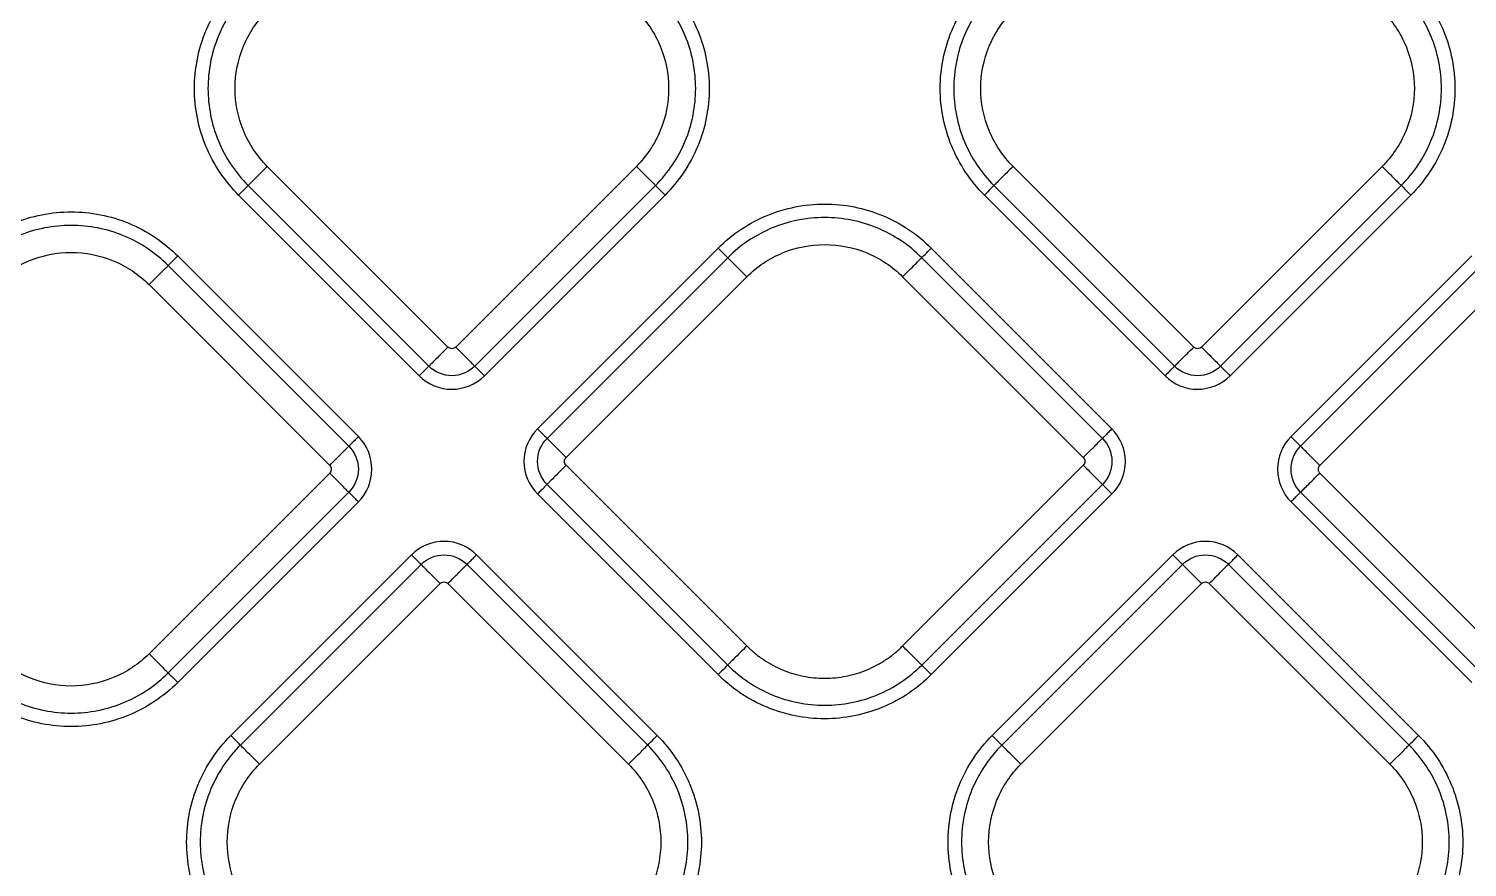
# Model space of a CAD drawing. Extents: x 525 to 613, y 487 to 635.
# Drawn here: x 568.83 to 574.08, y 554.74 to 557.8 of the extents above; entities that cross this region are included whole.
import ezdxf

# ---------------------------------------------------------------- set-up
doc = ezdxf.new("R2010")
doc.units = 0
doc.header["$MEASUREMENT"] = 0
doc.layers.add('1', color=4, linetype='Continuous')
doc.layers.add('STD TEST', color=3, linetype='Continuous')

# ---------------------------------------------------------------- blocks, each defined once
blk = doc.blocks.new('2023 VANGUARD')
at = {"layer": '1', "color": 3, "linetype": 'Continuous', "lineweight": 25}
for p, q in [((1.3992, -36.0521), (0.7404, -35.3933)), ((2.0863, -35.3933), (1.4275, -36.0521)), ((4.1187, -36.0522), (3.4599, -35.3933)), ((4.8058, -35.3933), (4.147, -36.0522)), ((0.6358, -35.4979), (1.2946, -36.1567)), ((0.6707, -35.463), (1.3295, -36.1219)), ((1.4972, -36.1219), (2.156, -35.463)), ((1.5321, -36.1567), (2.1909, -35.4979)), ((3.3553, -35.4979), (4.0141, -36.1568)), ((3.3901, -35.4631), (4.049, -36.1219)), ((4.2167, -36.1219), (4.8755, -35.4631)), ((4.2516, -36.1568), (4.9104, -35.4979)), ((1.0726, -36.3788), (0.4137, -35.7199)), ((2.3845, -35.6914), (1.7256, -36.3503)), ((3.8206, -36.3503), (3.1618, -35.6914)), ((5.1324, -35.7199), (4.4736, -36.3788)), ((1.0377, -36.4136), (0.3789, -35.7548)), ((2.4193, -35.7263), (1.7605, -36.3851)), ((3.7857, -36.3851), (3.1269, -35.7263)), ((5.1673, -35.7548), (4.5085, -36.4136)), ((0.3091, -35.8245), (0.968, -36.4834)), ((1.8302, -36.4549), (2.489, -35.796)), ((3.0572, -35.796), (3.716, -36.4549)), ((4.5782, -36.4834), (5.237, -35.8245)), ((2.489, -37.142), (1.8302, -36.4831)), ((3.716, -36.4831), (3.0572, -37.142)), ((0.968, -36.5116), (0.3091, -37.1705)), ((1.7605, -36.5529), (2.4193, -37.2117)), ((3.1269, -37.2117), (3.7857, -36.5529)), ((5.237, -37.1705), (4.5782, -36.5116)), ((0.3789, -37.2402), (1.0377, -36.5814)), ((1.7256, -36.5877), (2.3845, -37.2466)), ((3.1618, -37.2466), (3.8206, -36.5877)), ((4.5085, -36.5814), (5.1673, -37.2402)), ((0.4137, -37.2751), (1.0726, -36.6162)), ((4.4736, -36.6162), (5.1324, -37.2751)), ((1.2661, -36.8098), (0.6073, -37.4686)), ((2.1624, -37.4686), (1.5036, -36.8098)), ((4.0426, -36.8098), (3.3838, -37.4686)), ((4.9389, -37.4686), (4.2801, -36.8098)), ((1.301, -36.8446), (0.6421, -37.5035)), ((2.1275, -37.5035), (1.4687, -36.8446)), ((4.0775, -36.8446), (3.4187, -37.5034)), ((4.904, -37.5034), (4.2452, -36.8446)), ((0.7119, -37.5732), (1.3707, -36.9144)), ((1.399, -36.9144), (2.0578, -37.5732)), ((3.4884, -37.5732), (4.1472, -36.9143)), ((4.1755, -36.9143), (4.8343, -37.5732))]:
    blk.add_line(p, q, dxfattribs=at)
for points, knots in [([(0.6358, -35.4979), (0.5849, -35.447), (0.5442, -35.386), (0.4891, -35.2531), (0.4748, -35.1812), (0.4748, -35.0373), (0.4891, -34.9654), (0.5442, -34.8324), (0.5849, -34.7715), (0.6358, -34.7206)], [0, 0, 0, 0, 0.25, 0.25, 0.5, 0.5, 0.75, 0.75, 1, 1, 1, 1]), ([(2.1909, -34.7206), (2.2418, -34.7715), (2.2825, -34.8324), (2.3376, -34.9654), (2.3519, -35.0373), (2.3519, -35.1812), (2.3376, -35.2531), (2.2825, -35.386), (2.2418, -35.447), (2.1909, -35.4979)], [0, 0, 0, 0, 0.25, 0.25, 0.5, 0.5, 0.75, 0.75, 1, 1, 1, 1]), ([(3.3553, -35.4979), (3.3044, -35.447), (3.2637, -35.3861), (3.2086, -35.2531), (3.1943, -35.1812), (3.1943, -35.0373), (3.2086, -34.9654), (3.2637, -34.8325), (3.3044, -34.7715), (3.3553, -34.7206)], [0, 0, 0, 0, 0.25, 0.25, 0.5, 0.5, 0.75, 0.75, 1, 1, 1, 1]), ([(4.9104, -34.7206), (4.9613, -34.7715), (5.002, -34.8325), (5.0571, -34.9654), (5.0714, -35.0373), (5.0714, -35.1812), (5.0571, -35.2531), (5.002, -35.3861), (4.9613, -35.447), (4.9104, -35.4979)], [0, 0, 0, 0, 0.25, 0.25, 0.5, 0.5, 0.75, 0.75, 1, 1, 1, 1]), ([(0.6707, -34.7554), (0.6243, -34.8018), (0.5873, -34.8573), (0.5371, -34.9783), (0.5241, -35.0437), (0.5241, -35.1747), (0.5371, -35.2402), (0.5873, -35.3612), (0.6243, -35.4167), (0.6707, -35.463)], [0, 0, 0, 0, 0.25, 0.25, 0.5, 0.5, 0.75, 0.75, 1, 1, 1, 1]), ([(2.156, -35.463), (2.2024, -35.4167), (2.2394, -35.3612), (2.2896, -35.2402), (2.3026, -35.1747), (2.3026, -35.0437), (2.2896, -34.9783), (2.2394, -34.8573), (2.2024, -34.8018), (2.156, -34.7554)], [0, 0, 0, 0, 0.25, 0.25, 0.5, 0.5, 0.75, 0.75, 1, 1, 1, 1]), ([(3.3901, -34.7555), (3.3438, -34.8018), (3.3067, -34.8573), (3.2566, -34.9783), (3.2436, -35.0438), (3.2436, -35.1748), (3.2566, -35.2402), (3.3067, -35.3612), (3.3438, -35.4167), (3.3901, -35.4631)], [0, 0, 0, 0, 0.25, 0.25, 0.5, 0.5, 0.75, 0.75, 1, 1, 1, 1]), ([(4.8755, -35.4631), (4.9218, -35.4167), (4.9589, -35.3612), (5.0091, -35.2402), (5.0221, -35.1748), (5.0221, -35.0438), (5.0091, -34.9783), (4.9589, -34.8573), (4.9218, -34.8018), (4.8755, -34.7555)], [0, 0, 0, 0, 0.25, 0.25, 0.5, 0.5, 0.75, 0.75, 1, 1, 1, 1]), ([(0.7404, -35.3933), (0.7032, -35.3561), (0.6734, -35.3116), (0.6332, -35.2144), (0.6227, -35.1618), (0.6227, -35.0566), (0.6332, -35.0041), (0.6734, -34.9069), (0.7032, -34.8624), (0.7404, -34.8252)], [0, 0, 0, 0, 0.25, 0.25, 0.5, 0.5, 0.75, 0.75, 1, 1, 1, 1]), ([(2.0863, -34.8252), (2.1235, -34.8624), (2.1533, -34.9069), (2.1935, -35.0041), (2.204, -35.0566), (2.204, -35.1618), (2.1935, -35.2144), (2.1533, -35.3116), (2.1235, -35.3561), (2.0863, -35.3933)], [0, 0, 0, 0, 0.25, 0.25, 0.5, 0.5, 0.75, 0.75, 1, 1, 1, 1]), ([(3.4599, -35.3933), (3.4227, -35.3561), (3.3929, -35.3116), (3.3527, -35.2144), (3.3422, -35.1619), (3.3422, -35.0567), (3.3527, -35.0041), (3.3929, -34.9069), (3.4227, -34.8624), (3.4599, -34.8252)], [0, 0, 0, 0, 0.25, 0.25, 0.5, 0.5, 0.75, 0.75, 1, 1, 1, 1]), ([(4.8058, -34.8252), (4.843, -34.8624), (4.8728, -34.9069), (4.913, -35.0041), (4.9235, -35.0567), (4.9235, -35.1619), (4.913, -35.2144), (4.8728, -35.3116), (4.843, -35.3561), (4.8058, -35.3933)], [0, 0, 0, 0, 0.25, 0.25, 0.5, 0.5, 0.75, 0.75, 1, 1, 1, 1]), ([(0.7404, -35.3933), (0.7321, -35.4016), (0.7238, -35.4098), (0.7083, -35.4254), (0.701, -35.4326), (0.6884, -35.4453), (0.683, -35.4506), (0.6749, -35.4588), (0.672, -35.4616), (0.6707, -35.463)], [0, 0, 0, 0, 0.25, 0.25, 0.5, 0.5, 0.75, 0.75, 1, 1, 1, 1]), ([(2.156, -35.463), (2.1547, -35.4616), (2.1518, -35.4588), (2.1437, -35.4506), (2.1383, -35.4453), (2.1257, -35.4326), (2.1184, -35.4254), (2.1029, -35.4098), (2.0946, -35.4016), (2.0863, -35.3933)], [0, 0, 0, 0, 0.25, 0.25, 0.5, 0.5, 0.75, 0.75, 1, 1, 1, 1]), ([(3.4599, -35.3933), (3.4516, -35.4016), (3.4433, -35.4099), (3.4278, -35.4254), (3.4205, -35.4327), (3.4079, -35.4453), (3.4025, -35.4507), (3.3943, -35.4589), (3.3915, -35.4617), (3.3901, -35.4631)], [0, 0, 0, 0, 0.25, 0.25, 0.5, 0.5, 0.75, 0.75, 1, 1, 1, 1]), ([(4.8058, -35.3933), (4.8141, -35.4016), (4.8223, -35.4099), (4.8379, -35.4254), (4.8451, -35.4327), (4.8578, -35.4453), (4.8631, -35.4507), (4.8713, -35.4589), (4.8742, -35.4617), (4.8755, -35.4631)], [0, 0, 0, 0, 0.25, 0.25, 0.5, 0.5, 0.75, 0.75, 1, 1, 1, 1]), ([(0.6707, -35.463), (0.6693, -35.4644), (0.6649, -35.4687), (0.6523, -35.4814), (0.6441, -35.4896), (0.6358, -35.4979)], [0, 0, 0, 0, 0.5, 0.5, 1, 1, 1, 1]), ([(2.1909, -35.4979), (2.1826, -35.4896), (2.1744, -35.4814), (2.1618, -35.4687), (2.1574, -35.4644), (2.156, -35.463)], [0, 0, 0, 0, 0.5, 0.5, 1, 1, 1, 1]), ([(3.3901, -35.4631), (3.3888, -35.4644), (3.3844, -35.4688), (3.3718, -35.4814), (3.3635, -35.4896), (3.3553, -35.4979)], [0, 0, 0, 0, 0.5, 0.5, 1, 1, 1, 1]), ([(4.8755, -35.4631), (4.8769, -35.4644), (4.8813, -35.4688), (4.8939, -35.4814), (4.9021, -35.4896), (4.9104, -35.4979)], [0, 0, 0, 0, 0.5, 0.5, 1, 1, 1, 1]), ([(-0.3636, -35.7199), (-0.3127, -35.6691), (-0.2517, -35.6283), (-0.1188, -35.5733), (-0.0469, -35.559), (0.097, -35.559), (0.1689, -35.5733), (0.3019, -35.6283), (0.3629, -35.6691), (0.4137, -35.7199)], [0, 0, 0, 0, 0.25, 0.25, 0.5, 0.5, 0.75, 0.75, 1, 1, 1, 1]), ([(2.3845, -35.6914), (2.4353, -35.6406), (2.4963, -35.5998), (2.6292, -35.5448), (2.7012, -35.5305), (2.8451, -35.5305), (2.917, -35.5448), (3.0499, -35.5998), (3.1109, -35.6406), (3.1618, -35.6914)], [0, 0, 0, 0, 0.25, 0.25, 0.5, 0.5, 0.75, 0.75, 1, 1, 1, 1]), ([(0.3789, -35.7548), (0.3326, -35.7085), (0.2771, -35.6714), (0.156, -35.6213), (0.0906, -35.6083), (-0.0404, -35.6083), (-0.1059, -35.6213), (-0.2269, -35.6714), (-0.2824, -35.7085), (-0.3287, -35.7548)], [0, 0, 0, 0, 0.25, 0.25, 0.5, 0.5, 0.75, 0.75, 1, 1, 1, 1]), ([(3.1269, -35.7263), (3.0806, -35.68), (3.0251, -35.6429), (2.9041, -35.5928), (2.8386, -35.5798), (2.7076, -35.5798), (2.6421, -35.5928), (2.5211, -35.6429), (2.4656, -35.68), (2.4193, -35.7263)], [0, 0, 0, 0, 0.25, 0.25, 0.5, 0.5, 0.75, 0.75, 1, 1, 1, 1]), ([(-0.259, -35.8245), (-0.2218, -35.7873), (-0.1772, -35.7576), (-0.0801, -35.7173), (-0.0275, -35.7069), (0.0777, -35.7069), (0.1302, -35.7173), (0.2274, -35.7576), (0.272, -35.7873), (0.3091, -35.8245)], [0, 0, 0, 0, 0.25, 0.25, 0.5, 0.5, 0.75, 0.75, 1, 1, 1, 1]), ([(0.3789, -35.7548), (0.3802, -35.7534), (0.3846, -35.7491), (0.3972, -35.7365), (0.4055, -35.7282), (0.4137, -35.7199)], [0, 0, 0, 0, 0.5, 0.5, 1, 1, 1, 1]), ([(2.4193, -35.7263), (2.4179, -35.7249), (2.4136, -35.7206), (2.401, -35.7079), (2.3927, -35.6997), (2.3845, -35.6914)], [0, 0, 0, 0, 0.5, 0.5, 1, 1, 1, 1]), ([(2.489, -35.796), (2.5262, -35.7588), (2.5708, -35.7291), (2.668, -35.6888), (2.7205, -35.6784), (2.8257, -35.6784), (2.8783, -35.6888), (2.9754, -35.7291), (3.02, -35.7588), (3.0572, -35.796)], [0, 0, 0, 0, 0.25, 0.25, 0.5, 0.5, 0.75, 0.75, 1, 1, 1, 1]), ([(3.1269, -35.7263), (3.1283, -35.7249), (3.1326, -35.7206), (3.1453, -35.7079), (3.1535, -35.6997), (3.1618, -35.6914)], [0, 0, 0, 0, 0.5, 0.5, 1, 1, 1, 1]), ([(0.3091, -35.8245), (0.3174, -35.8163), (0.3257, -35.808), (0.3412, -35.7925), (0.3485, -35.7852), (0.3611, -35.7726), (0.3665, -35.7672), (0.3747, -35.759), (0.3775, -35.7562), (0.3789, -35.7548)], [0, 0, 0, 0, 0.25, 0.25, 0.5, 0.5, 0.75, 0.75, 1, 1, 1, 1]), ([(2.489, -35.796), (2.4808, -35.7878), (2.4725, -35.7795), (2.457, -35.764), (2.4497, -35.7567), (2.4371, -35.7441), (2.4317, -35.7387), (2.4235, -35.7305), (2.4207, -35.7277), (2.4193, -35.7263)], [0, 0, 0, 0, 0.25, 0.25, 0.5, 0.5, 0.75, 0.75, 1, 1, 1, 1]), ([(3.0572, -35.796), (3.0654, -35.7878), (3.0737, -35.7795), (3.0892, -35.764), (3.0965, -35.7567), (3.1091, -35.7441), (3.1145, -35.7387), (3.1227, -35.7305), (3.1255, -35.7277), (3.1269, -35.7263)], [0, 0, 0, 0, 0.25, 0.25, 0.5, 0.5, 0.75, 0.75, 1, 1, 1, 1]), ([(1.3992, -36.0521), (1.3918, -36.0595), (1.3839, -36.0674), (1.3684, -36.083), (1.3608, -36.0906), (1.3475, -36.1039), (1.3418, -36.1095), (1.3335, -36.1179), (1.3308, -36.1206), (1.3295, -36.1219)], [0, 0, 0, 0, 0.25, 0.25, 0.5, 0.5, 0.75, 0.75, 1, 1, 1, 1]), ([(1.4275, -36.0521), (1.4238, -36.0559), (1.4186, -36.058), (1.4081, -36.058), (1.4029, -36.0559), (1.3992, -36.0521)], [0, 0, 0, 0, 0.5, 0.5, 1, 1, 1, 1]), ([(1.4275, -36.0521), (1.4358, -36.0604), (1.444, -36.0687), (1.4596, -36.0842), (1.4668, -36.0915), (1.4794, -36.1041), (1.4848, -36.1095), (1.493, -36.1177), (1.4958, -36.1205), (1.4972, -36.1219)], [0, 0, 0, 0, 0.25, 0.25, 0.5, 0.5, 0.75, 0.75, 1, 1, 1, 1]), ([(4.049, -36.1219), (4.0504, -36.1205), (4.0532, -36.1177), (4.0614, -36.1095), (4.0667, -36.1041), (4.0794, -36.0915), (4.0866, -36.0842), (4.1022, -36.0687), (4.1104, -36.0604), (4.1187, -36.0522)], [0, 0, 0, 0, 0.25, 0.25, 0.5, 0.5, 0.75, 0.75, 1, 1, 1, 1]), ([(4.147, -36.0522), (4.1433, -36.0559), (4.1381, -36.058), (4.1276, -36.058), (4.1224, -36.0559), (4.1187, -36.0522)], [0, 0, 0, 0, 0.5, 0.5, 1, 1, 1, 1]), ([(4.147, -36.0522), (4.1552, -36.0604), (4.1635, -36.0687), (4.179, -36.0842), (4.1863, -36.0915), (4.1989, -36.1041), (4.2043, -36.1095), (4.2125, -36.1177), (4.2153, -36.1205), (4.2167, -36.1219)], [0, 0, 0, 0, 0.25, 0.25, 0.5, 0.5, 0.75, 0.75, 1, 1, 1, 1]), ([(1.3295, -36.1219), (1.3289, -36.1225), (1.3276, -36.1238), (1.3235, -36.1278), (1.3207, -36.1306), (1.3142, -36.1372), (1.3103, -36.141), (1.3025, -36.1489), (1.2984, -36.1529), (1.2946, -36.1567)], [0, 0, 0, 0, 0.25, 0.25, 0.5, 0.5, 0.75, 0.75, 1, 1, 1, 1]), ([(1.4972, -36.1219), (1.4752, -36.1438), (1.4446, -36.1566), (1.382, -36.1566), (1.3516, -36.144), (1.3295, -36.1219)], [0, 0, 0, 0, 0.5, 0.5, 1, 1, 1, 1]), ([(1.5321, -36.1567), (1.5283, -36.1529), (1.5242, -36.1489), (1.5164, -36.141), (1.5125, -36.1372), (1.506, -36.1306), (1.5032, -36.1278), (1.4991, -36.1238), (1.4978, -36.1225), (1.4972, -36.1219)], [0, 0, 0, 0, 0.25, 0.25, 0.5, 0.5, 0.75, 0.75, 1, 1, 1, 1]), ([(4.049, -36.1219), (4.0483, -36.1225), (4.047, -36.1238), (4.043, -36.1279), (4.0402, -36.1306), (4.0336, -36.1372), (4.0298, -36.141), (4.022, -36.1489), (4.0179, -36.1529), (4.0141, -36.1568)], [0, 0, 0, 0, 0.25, 0.25, 0.5, 0.5, 0.75, 0.75, 1, 1, 1, 1]), ([(4.2167, -36.1219), (4.1947, -36.1439), (4.1641, -36.1566), (4.1015, -36.1566), (4.0711, -36.144), (4.049, -36.1219)], [0, 0, 0, 0, 0.5, 0.5, 1, 1, 1, 1]), ([(4.2516, -36.1568), (4.2478, -36.1529), (4.2437, -36.1489), (4.2358, -36.141), (4.232, -36.1372), (4.2254, -36.1306), (4.2227, -36.1279), (4.2186, -36.1238), (4.2173, -36.1225), (4.2167, -36.1219)], [0, 0, 0, 0, 0.25, 0.25, 0.5, 0.5, 0.75, 0.75, 1, 1, 1, 1]), ([(1.2946, -36.1567), (1.326, -36.1881), (1.3689, -36.2059), (1.4576, -36.2059), (1.501, -36.1878), (1.5321, -36.1567)], [0, 0, 0, 0, 0.5, 0.5, 1, 1, 1, 1]), ([(4.0141, -36.1568), (4.0455, -36.1881), (4.0884, -36.2059), (4.1771, -36.2059), (4.2205, -36.1879), (4.2516, -36.1568)], [0, 0, 0, 0, 0.5, 0.5, 1, 1, 1, 1]), ([(1.7256, -36.3503), (1.6943, -36.3816), (1.6765, -36.4246), (1.6764, -36.5133), (1.6945, -36.5566), (1.7256, -36.5877)], [0, 0, 0, 0, 0.5, 0.5, 1, 1, 1, 1]), ([(1.7605, -36.3851), (1.7599, -36.3845), (1.7586, -36.3832), (1.7545, -36.3792), (1.7517, -36.3764), (1.7452, -36.3698), (1.7413, -36.366), (1.7335, -36.3581), (1.7294, -36.3541), (1.7256, -36.3503)], [0, 0, 0, 0, 0.25, 0.25, 0.5, 0.5, 0.75, 0.75, 1, 1, 1, 1]), ([(3.8206, -36.3503), (3.8168, -36.3541), (3.8127, -36.3581), (3.8049, -36.366), (3.8011, -36.3698), (3.7945, -36.3764), (3.7917, -36.3792), (3.7877, -36.3832), (3.7864, -36.3845), (3.7857, -36.3851)], [0, 0, 0, 0, 0.25, 0.25, 0.5, 0.5, 0.75, 0.75, 1, 1, 1, 1]), ([(3.8206, -36.5877), (3.852, -36.5564), (3.8698, -36.5134), (3.8698, -36.4247), (3.8517, -36.3814), (3.8206, -36.3503)], [0, 0, 0, 0, 0.5, 0.5, 1, 1, 1, 1]), ([(1.0726, -36.3788), (1.0688, -36.3826), (1.0647, -36.3866), (1.0568, -36.3945), (1.053, -36.3983), (1.0464, -36.4049), (1.0437, -36.4077), (1.0396, -36.4117), (1.0383, -36.413), (1.0377, -36.4136)], [0, 0, 0, 0, 0.25, 0.25, 0.5, 0.5, 0.75, 0.75, 1, 1, 1, 1]), ([(1.0726, -36.6162), (1.1039, -36.5849), (1.1217, -36.5419), (1.1218, -36.4532), (1.1037, -36.4099), (1.0726, -36.3788)], [0, 0, 0, 0, 0.5, 0.5, 1, 1, 1, 1]), ([(1.7605, -36.5529), (1.7385, -36.5309), (1.7257, -36.5003), (1.7258, -36.4376), (1.7383, -36.4073), (1.7605, -36.3851)], [0, 0, 0, 0, 0.5, 0.5, 1, 1, 1, 1]), ([(1.8302, -36.4549), (1.8228, -36.4475), (1.8149, -36.4395), (1.7994, -36.424), (1.7918, -36.4164), (1.7785, -36.4031), (1.7728, -36.3975), (1.7645, -36.3891), (1.7618, -36.3864), (1.7605, -36.3851)], [0, 0, 0, 0, 0.25, 0.25, 0.5, 0.5, 0.75, 0.75, 1, 1, 1, 1]), ([(3.716, -36.4549), (3.7243, -36.4466), (3.7325, -36.4383), (3.7481, -36.4228), (3.7553, -36.4155), (3.768, -36.4029), (3.7733, -36.3975), (3.7815, -36.3893), (3.7844, -36.3865), (3.7857, -36.3851)], [0, 0, 0, 0, 0.25, 0.25, 0.5, 0.5, 0.75, 0.75, 1, 1, 1, 1]), ([(3.7857, -36.3851), (3.8077, -36.4071), (3.8205, -36.4377), (3.8205, -36.5004), (3.8079, -36.5307), (3.7857, -36.5529)], [0, 0, 0, 0, 0.5, 0.5, 1, 1, 1, 1]), ([(4.4736, -36.3788), (4.4422, -36.4101), (4.4244, -36.4531), (4.4244, -36.5418), (4.4425, -36.5851), (4.4736, -36.6162)], [0, 0, 0, 0, 0.5, 0.5, 1, 1, 1, 1]), ([(4.5085, -36.4136), (4.5078, -36.413), (4.5065, -36.4117), (4.5025, -36.4077), (4.4997, -36.4049), (4.4931, -36.3983), (4.4893, -36.3945), (4.4814, -36.3866), (4.4774, -36.3826), (4.4736, -36.3788)], [0, 0, 0, 0, 0.25, 0.25, 0.5, 0.5, 0.75, 0.75, 1, 1, 1, 1]), ([(0.968, -36.4834), (0.9762, -36.4751), (0.9845, -36.4668), (1, -36.4513), (1.0073, -36.444), (1.0199, -36.4314), (1.0253, -36.426), (1.0335, -36.4178), (1.0363, -36.415), (1.0377, -36.4136)], [0, 0, 0, 0, 0.25, 0.25, 0.5, 0.5, 0.75, 0.75, 1, 1, 1, 1]), ([(1.0377, -36.4136), (1.0597, -36.4356), (1.0724, -36.4662), (1.0724, -36.5289), (1.0599, -36.5592), (1.0377, -36.5814)], [0, 0, 0, 0, 0.5, 0.5, 1, 1, 1, 1]), ([(1.8302, -36.4831), (1.8265, -36.4794), (1.8243, -36.4742), (1.8243, -36.4638), (1.8265, -36.4586), (1.8302, -36.4549)], [0, 0, 0, 0, 0.5, 0.5, 1, 1, 1, 1]), ([(3.716, -36.4549), (3.7197, -36.4586), (3.7219, -36.4638), (3.7219, -36.4742), (3.7197, -36.4794), (3.716, -36.4831)], [0, 0, 0, 0, 0.5, 0.5, 1, 1, 1, 1]), ([(4.5085, -36.5814), (4.4865, -36.5594), (4.4737, -36.5288), (4.4737, -36.4661), (4.4863, -36.4358), (4.5085, -36.4136)], [0, 0, 0, 0, 0.5, 0.5, 1, 1, 1, 1]), ([(4.5782, -36.4834), (4.5708, -36.476), (4.5629, -36.4681), (4.5473, -36.4525), (4.5397, -36.4449), (4.5264, -36.4316), (4.5208, -36.426), (4.5125, -36.4176), (4.5098, -36.4149), (4.5085, -36.4136)], [0, 0, 0, 0, 0.25, 0.25, 0.5, 0.5, 0.75, 0.75, 1, 1, 1, 1]), ([(0.968, -36.4834), (0.9717, -36.4871), (0.9738, -36.4923), (0.9738, -36.5027), (0.9717, -36.5079), (0.968, -36.5116)], [0, 0, 0, 0, 0.5, 0.5, 1, 1, 1, 1]), ([(1.8302, -36.4831), (1.8219, -36.4914), (1.8137, -36.4997), (1.7981, -36.5152), (1.7909, -36.5225), (1.7782, -36.5351), (1.7729, -36.5405), (1.7647, -36.5487), (1.7619, -36.5515), (1.7605, -36.5529)], [0, 0, 0, 0, 0.25, 0.25, 0.5, 0.5, 0.75, 0.75, 1, 1, 1, 1]), ([(3.716, -36.4831), (3.7234, -36.4905), (3.7313, -36.4984), (3.7469, -36.514), (3.7545, -36.5216), (3.7678, -36.5349), (3.7734, -36.5405), (3.7817, -36.5489), (3.7844, -36.5516), (3.7857, -36.5529)], [0, 0, 0, 0, 0.25, 0.25, 0.5, 0.5, 0.75, 0.75, 1, 1, 1, 1]), ([(4.5782, -36.4834), (4.5776, -36.484), (4.5764, -36.4853), (4.575, -36.4875), (4.5736, -36.4902), (4.5726, -36.4936), (4.5722, -36.4975), (4.5726, -36.5014), (4.5737, -36.5052), (4.5755, -36.5087), (4.5773, -36.5107), (4.5782, -36.5116)], [0, 0, 0, 0, 0.083478, 0.166388, 0.250171, 0.374789, 0.500105, 0.62472, 0.750039, 0.874841, 1, 1, 1, 1]), ([(1.0377, -36.5814), (1.0363, -36.58), (1.0335, -36.5772), (1.0253, -36.569), (1.0199, -36.5636), (1.0073, -36.551), (1, -36.5437), (0.9845, -36.5282), (0.9762, -36.5199), (0.968, -36.5116)], [0, 0, 0, 0, 0.25, 0.25, 0.5, 0.5, 0.75, 0.75, 1, 1, 1, 1]), ([(1.7256, -36.5877), (1.7294, -36.5839), (1.7335, -36.5799), (1.7413, -36.572), (1.7452, -36.5682), (1.7517, -36.5616), (1.7545, -36.5588), (1.7586, -36.5548), (1.7599, -36.5535), (1.7605, -36.5529)], [0, 0, 0, 0, 0.25, 0.25, 0.5, 0.5, 0.75, 0.75, 1, 1, 1, 1]), ([(3.7857, -36.5529), (3.7864, -36.5535), (3.7877, -36.5548), (3.7917, -36.5588), (3.7945, -36.5616), (3.8011, -36.5682), (3.8049, -36.572), (3.8127, -36.5799), (3.8168, -36.5839), (3.8206, -36.5877)], [0, 0, 0, 0, 0.25, 0.25, 0.5, 0.5, 0.75, 0.75, 1, 1, 1, 1]), ([(4.5085, -36.5814), (4.5098, -36.5801), (4.5125, -36.5774), (4.5208, -36.569), (4.5264, -36.5634), (4.5397, -36.5501), (4.5473, -36.5425), (4.5629, -36.527), (4.5708, -36.519), (4.5782, -36.5116)], [0, 0, 0, 0, 0.25, 0.25, 0.5, 0.5, 0.75, 0.75, 1, 1, 1, 1]), ([(1.0377, -36.5814), (1.0383, -36.582), (1.0396, -36.5833), (1.0437, -36.5874), (1.0464, -36.5901), (1.053, -36.5967), (1.0568, -36.6005), (1.0647, -36.6084), (1.0688, -36.6124), (1.0726, -36.6162)], [0, 0, 0, 0, 0.25, 0.25, 0.5, 0.5, 0.75, 0.75, 1, 1, 1, 1]), ([(4.4736, -36.6162), (4.4774, -36.6124), (4.4814, -36.6084), (4.4893, -36.6005), (4.4931, -36.5967), (4.4997, -36.5901), (4.5025, -36.5874), (4.5065, -36.5833), (4.5078, -36.582), (4.5085, -36.5814)], [0, 0, 0, 0, 0.25, 0.25, 0.5, 0.5, 0.75, 0.75, 1, 1, 1, 1]), ([(1.5036, -36.8098), (1.4722, -36.7784), (1.4292, -36.7606), (1.3406, -36.7606), (1.2972, -36.7787), (1.2661, -36.8098)], [0, 0, 0, 0, 0.5, 0.5, 1, 1, 1, 1]), ([(4.2801, -36.8098), (4.2487, -36.7784), (4.2057, -36.7606), (4.1171, -36.7606), (4.0737, -36.7786), (4.0426, -36.8098)], [0, 0, 0, 0, 0.5, 0.5, 1, 1, 1, 1]), ([(1.2661, -36.8098), (1.2699, -36.8136), (1.274, -36.8176), (1.2818, -36.8255), (1.2856, -36.8293), (1.2922, -36.8359), (1.295, -36.8387), (1.299, -36.8427), (1.3003, -36.844), (1.301, -36.8446)], [0, 0, 0, 0, 0.25, 0.25, 0.5, 0.5, 0.75, 0.75, 1, 1, 1, 1]), ([(1.301, -36.8446), (1.3229, -36.8227), (1.3536, -36.8099), (1.4162, -36.8099), (1.4465, -36.8225), (1.4687, -36.8446)], [0, 0, 0, 0, 0.5, 0.5, 1, 1, 1, 1]), ([(1.4687, -36.8446), (1.4693, -36.844), (1.4706, -36.8427), (1.4747, -36.8387), (1.4774, -36.8359), (1.484, -36.8293), (1.4878, -36.8255), (1.4957, -36.8176), (1.4998, -36.8136), (1.5036, -36.8098)], [0, 0, 0, 0, 0.25, 0.25, 0.5, 0.5, 0.75, 0.75, 1, 1, 1, 1]), ([(4.0426, -36.8098), (4.0464, -36.8136), (4.0505, -36.8176), (4.0583, -36.8255), (4.0622, -36.8293), (4.0687, -36.8359), (4.0715, -36.8386), (4.0756, -36.8427), (4.0769, -36.844), (4.0775, -36.8446)], [0, 0, 0, 0, 0.25, 0.25, 0.5, 0.5, 0.75, 0.75, 1, 1, 1, 1]), ([(4.0775, -36.8446), (4.0995, -36.8226), (4.1301, -36.8099), (4.1927, -36.8099), (4.2231, -36.8225), (4.2452, -36.8446)], [0, 0, 0, 0, 0.5, 0.5, 1, 1, 1, 1]), ([(4.2452, -36.8446), (4.2458, -36.844), (4.2471, -36.8427), (4.2512, -36.8386), (4.254, -36.8359), (4.2605, -36.8293), (4.2644, -36.8255), (4.2722, -36.8176), (4.2763, -36.8136), (4.2801, -36.8098)], [0, 0, 0, 0, 0.25, 0.25, 0.5, 0.5, 0.75, 0.75, 1, 1, 1, 1]), ([(1.3707, -36.9144), (1.3624, -36.9061), (1.3542, -36.8978), (1.3386, -36.8823), (1.3314, -36.875), (1.3187, -36.8624), (1.3134, -36.857), (1.3052, -36.8488), (1.3024, -36.846), (1.301, -36.8446)], [0, 0, 0, 0, 0.25, 0.25, 0.5, 0.5, 0.75, 0.75, 1, 1, 1, 1]), ([(1.399, -36.9144), (1.4064, -36.907), (1.4143, -36.8991), (1.4298, -36.8835), (1.4374, -36.8759), (1.4507, -36.8626), (1.4564, -36.857), (1.4647, -36.8486), (1.4674, -36.8459), (1.4687, -36.8446)], [0, 0, 0, 0, 0.25, 0.25, 0.5, 0.5, 0.75, 0.75, 1, 1, 1, 1]), ([(4.1472, -36.9143), (4.1389, -36.9061), (4.1307, -36.8978), (4.1151, -36.8823), (4.1079, -36.875), (4.0952, -36.8624), (4.0899, -36.857), (4.0817, -36.8488), (4.0789, -36.846), (4.0775, -36.8446)], [0, 0, 0, 0, 0.25, 0.25, 0.5, 0.5, 0.75, 0.75, 1, 1, 1, 1]), ([(4.1755, -36.9143), (4.1829, -36.9069), (4.1908, -36.899), (4.2063, -36.8835), (4.2139, -36.8759), (4.2272, -36.8626), (4.2329, -36.8569), (4.2412, -36.8486), (4.2439, -36.8459), (4.2452, -36.8446)], [0, 0, 0, 0, 0.25, 0.25, 0.5, 0.5, 0.75, 0.75, 1, 1, 1, 1]), ([(1.3707, -36.9144), (1.3744, -36.9107), (1.3796, -36.9085), (1.3901, -36.9085), (1.3953, -36.9107), (1.399, -36.9144)], [0, 0, 0, 0, 0.5, 0.5, 1, 1, 1, 1]), ([(4.1472, -36.9143), (4.1509, -36.9106), (4.1561, -36.9085), (4.1666, -36.9085), (4.1718, -36.9106), (4.1755, -36.9143)], [0, 0, 0, 0, 0.5, 0.5, 1, 1, 1, 1]), ([(0.3091, -37.1705), (0.272, -37.2077), (0.2274, -37.2374), (0.1302, -37.2777), (0.0777, -37.2881), (-0.0275, -37.2881), (-0.0801, -37.2777), (-0.1772, -37.2374), (-0.2218, -37.2077), (-0.259, -37.1705)], [0, 0, 0, 0, 0.25, 0.25, 0.5, 0.5, 0.75, 0.75, 1, 1, 1, 1]), ([(0.3091, -37.1705), (0.3174, -37.1788), (0.3257, -37.187), (0.3412, -37.2025), (0.3485, -37.2098), (0.3611, -37.2224), (0.3665, -37.2278), (0.3747, -37.236), (0.3775, -37.2388), (0.3789, -37.2402)], [0, 0, 0, 0, 0.25, 0.25, 0.5, 0.5, 0.75, 0.75, 1, 1, 1, 1]), ([(2.489, -37.142), (2.4808, -37.1502), (2.4725, -37.1585), (2.457, -37.174), (2.4497, -37.1813), (2.4371, -37.1939), (2.4317, -37.1993), (2.4235, -37.2075), (2.4207, -37.2103), (2.4193, -37.2117)], [0, 0, 0, 0, 0.25, 0.25, 0.5, 0.5, 0.75, 0.75, 1, 1, 1, 1]), ([(2.489, -37.142), (2.4922, -37.145), (2.4984, -37.1512), (2.5082, -37.16), (2.5182, -37.1685), (2.5285, -37.1767), (2.5391, -37.1845), (2.5571, -37.197), (2.5834, -37.2128), (2.6191, -37.2296), (2.6563, -37.243), (2.7073, -37.2557), (2.7731, -37.2622), (2.8389, -37.2557), (2.8899, -37.243), (2.9271, -37.2297), (2.9628, -37.2128), (2.991, -37.1958), (3.0125, -37.1807), (3.0281, -37.1686), (3.043, -37.1557), (3.0525, -37.1466), (3.0572, -37.142)], [0, 0, 0, 0, 0.0208779, 0.0417129, 0.0625274, 0.0833439, 0.1041847, 0.1250721, 0.1875687, 0.2500996, 0.3125962, 0.3751272, 0.5000034, 0.6248796, 0.6873761, 0.7499071, 0.8124037, 0.8749347, 0.9062324, 0.9374587, 0.9686894, 1, 1, 1, 1]), ([(3.1269, -37.2117), (3.1255, -37.2103), (3.1227, -37.2075), (3.1145, -37.1993), (3.1091, -37.1939), (3.0965, -37.1813), (3.0892, -37.174), (3.0737, -37.1585), (3.0654, -37.1502), (3.0572, -37.142)], [0, 0, 0, 0, 0.25, 0.25, 0.5, 0.5, 0.75, 0.75, 1, 1, 1, 1]), ([(-0.3287, -37.2402), (-0.2824, -37.2865), (-0.2269, -37.3236), (-0.1059, -37.3737), (-0.0404, -37.3867), (0.0906, -37.3867), (0.156, -37.3737), (0.2771, -37.3236), (0.3326, -37.2865), (0.3789, -37.2402)], [0, 0, 0, 0, 0.25, 0.25, 0.5, 0.5, 0.75, 0.75, 1, 1, 1, 1]), ([(0.3789, -37.2402), (0.3802, -37.2416), (0.3846, -37.2459), (0.3972, -37.2586), (0.4055, -37.2668), (0.4137, -37.2751)], [0, 0, 0, 0, 0.5, 0.5, 1, 1, 1, 1]), ([(2.4193, -37.2117), (2.4179, -37.2131), (2.4136, -37.2174), (2.401, -37.23), (2.3927, -37.2383), (2.3845, -37.2466)], [0, 0, 0, 0, 0.5, 0.5, 1, 1, 1, 1]), ([(2.4193, -37.2117), (2.4656, -37.258), (2.5211, -37.2951), (2.6421, -37.3452), (2.7076, -37.3582), (2.8386, -37.3582), (2.9041, -37.3452), (3.0251, -37.2951), (3.0806, -37.258), (3.1269, -37.2117)], [0, 0, 0, 0, 0.25, 0.25, 0.5, 0.5, 0.75, 0.75, 1, 1, 1, 1]), ([(3.1618, -37.2466), (3.1535, -37.2383), (3.1453, -37.23), (3.1326, -37.2174), (3.1283, -37.2131), (3.1269, -37.2117)], [0, 0, 0, 0, 0.5, 0.5, 1, 1, 1, 1]), ([(0.4137, -37.2751), (0.3629, -37.3259), (0.3019, -37.3667), (0.1689, -37.4217), (0.097, -37.436), (-0.0469, -37.436), (-0.1188, -37.4217), (-0.2517, -37.3667), (-0.3127, -37.3259), (-0.3636, -37.2751)], [0, 0, 0, 0, 0.25, 0.25, 0.5, 0.5, 0.75, 0.75, 1, 1, 1, 1]), ([(3.1618, -37.2466), (3.1109, -37.2974), (3.0499, -37.3382), (2.917, -37.3932), (2.8451, -37.4075), (2.7012, -37.4075), (2.6292, -37.3932), (2.4963, -37.3382), (2.4353, -37.2974), (2.3845, -37.2466)], [0, 0, 0, 0, 0.25, 0.25, 0.5, 0.5, 0.75, 0.75, 1, 1, 1, 1]), ([(0.6073, -38.2459), (0.5564, -38.195), (0.5157, -38.1341), (0.4606, -38.0011), (0.4463, -37.9292), (0.4463, -37.7853), (0.4606, -37.7134), (0.5157, -37.5805), (0.5564, -37.5195), (0.6073, -37.4686)], [0, 0, 0, 0, 0.25, 0.25, 0.5, 0.5, 0.75, 0.75, 1, 1, 1, 1]), ([(0.6421, -37.5035), (0.5958, -37.5498), (0.5587, -37.6053), (0.5086, -37.7263), (0.4956, -37.7918), (0.4956, -37.9228), (0.5086, -37.9882), (0.5587, -38.1092), (0.5958, -38.1647), (0.6421, -38.2111)], [0, 0, 0, 0, 0.25, 0.25, 0.5, 0.5, 0.75, 0.75, 1, 1, 1, 1]), ([(0.6421, -37.5035), (0.6408, -37.5021), (0.6364, -37.4978), (0.6238, -37.4851), (0.6155, -37.4769), (0.6073, -37.4686)], [0, 0, 0, 0, 0.5, 0.5, 1, 1, 1, 1]), ([(0.7119, -37.5732), (0.7036, -37.5649), (0.6953, -37.5567), (0.6798, -37.5411), (0.6725, -37.5339), (0.6599, -37.5212), (0.6545, -37.5159), (0.6463, -37.5077), (0.6435, -37.5049), (0.6421, -37.5035)], [0, 0, 0, 0, 0.25, 0.25, 0.5, 0.5, 0.75, 0.75, 1, 1, 1, 1]), ([(2.0578, -37.5732), (2.0661, -37.5649), (2.0743, -37.5567), (2.0899, -37.5411), (2.0971, -37.5339), (2.1098, -37.5212), (2.1151, -37.5159), (2.1233, -37.5077), (2.1262, -37.5049), (2.1275, -37.5035)], [0, 0, 0, 0, 0.25, 0.25, 0.5, 0.5, 0.75, 0.75, 1, 1, 1, 1]), ([(2.1275, -37.5035), (2.1289, -37.5021), (2.1333, -37.4978), (2.1459, -37.4851), (2.1541, -37.4769), (2.1624, -37.4686)], [0, 0, 0, 0, 0.5, 0.5, 1, 1, 1, 1]), ([(2.1275, -38.2111), (2.1738, -38.1647), (2.2109, -38.1092), (2.2611, -37.9882), (2.2741, -37.9228), (2.2741, -37.7918), (2.2611, -37.7263), (2.2109, -37.6053), (2.1738, -37.5498), (2.1275, -37.5035)], [0, 0, 0, 0, 0.25, 0.25, 0.5, 0.5, 0.75, 0.75, 1, 1, 1, 1]), ([(2.1624, -37.4686), (2.2133, -37.5195), (2.254, -37.5805), (2.3091, -37.7134), (2.3234, -37.7853), (2.3234, -37.9292), (2.3091, -38.0011), (2.254, -38.1341), (2.2133, -38.195), (2.1624, -38.2459)], [0, 0, 0, 0, 0.25, 0.25, 0.5, 0.5, 0.75, 0.75, 1, 1, 1, 1]), ([(3.3838, -38.2459), (3.3329, -38.195), (3.2922, -38.134), (3.2371, -38.0011), (3.2228, -37.9292), (3.2228, -37.7853), (3.2371, -37.7134), (3.2922, -37.5804), (3.3329, -37.5195), (3.3838, -37.4686)], [0, 0, 0, 0, 0.25, 0.25, 0.5, 0.5, 0.75, 0.75, 1, 1, 1, 1]), ([(3.4187, -37.5034), (3.3723, -37.5498), (3.3353, -37.6053), (3.2851, -37.7263), (3.2721, -37.7917), (3.2721, -37.9227), (3.2851, -37.9882), (3.3353, -38.1092), (3.3723, -38.1647), (3.4187, -38.211)], [0, 0, 0, 0, 0.25, 0.25, 0.5, 0.5, 0.75, 0.75, 1, 1, 1, 1]), ([(3.4187, -37.5034), (3.4173, -37.5021), (3.4129, -37.4977), (3.4003, -37.4851), (3.3921, -37.4769), (3.3838, -37.4686)], [0, 0, 0, 0, 0.5, 0.5, 1, 1, 1, 1]), ([(3.4884, -37.5732), (3.4801, -37.5649), (3.4718, -37.5566), (3.4563, -37.5411), (3.449, -37.5338), (3.4364, -37.5212), (3.431, -37.5158), (3.4229, -37.5076), (3.42, -37.5048), (3.4187, -37.5034)], [0, 0, 0, 0, 0.25, 0.25, 0.5, 0.5, 0.75, 0.75, 1, 1, 1, 1]), ([(4.8343, -37.5732), (4.8426, -37.5649), (4.8509, -37.5566), (4.8664, -37.5411), (4.8737, -37.5338), (4.8863, -37.5212), (4.8917, -37.5158), (4.8998, -37.5076), (4.9027, -37.5048), (4.904, -37.5034)], [0, 0, 0, 0, 0.25, 0.25, 0.5, 0.5, 0.75, 0.75, 1, 1, 1, 1]), ([(4.904, -37.5034), (4.9054, -37.5021), (4.9098, -37.4977), (4.9224, -37.4851), (4.9306, -37.4769), (4.9389, -37.4686)], [0, 0, 0, 0, 0.5, 0.5, 1, 1, 1, 1]), ([(4.904, -38.211), (4.9504, -38.1647), (4.9874, -38.1092), (5.0376, -37.9882), (5.0506, -37.9227), (5.0506, -37.7917), (5.0376, -37.7263), (4.9874, -37.6053), (4.9504, -37.5498), (4.904, -37.5034)], [0, 0, 0, 0, 0.25, 0.25, 0.5, 0.5, 0.75, 0.75, 1, 1, 1, 1]), ([(4.9389, -37.4686), (4.9898, -37.5195), (5.0305, -37.5804), (5.0856, -37.7134), (5.0999, -37.7853), (5.0999, -37.9292), (5.0856, -38.0011), (5.0305, -38.134), (4.9898, -38.195), (4.9389, -38.2459)], [0, 0, 0, 0, 0.25, 0.25, 0.5, 0.5, 0.75, 0.75, 1, 1, 1, 1]), ([(0.7119, -38.1413), (0.6747, -38.1041), (0.6449, -38.0596), (0.6047, -37.9624), (0.5942, -37.9099), (0.5942, -37.8047), (0.6047, -37.7521), (0.6449, -37.6549), (0.6747, -37.6104), (0.7119, -37.5732)], [0, 0, 0, 0, 0.25, 0.25, 0.5, 0.5, 0.75, 0.75, 1, 1, 1, 1]), ([(2.0578, -37.5732), (2.095, -37.6104), (2.1248, -37.6549), (2.165, -37.7521), (2.1755, -37.8047), (2.1755, -37.9099), (2.165, -37.9624), (2.1248, -38.0596), (2.095, -38.1041), (2.0578, -38.1413)], [0, 0, 0, 0, 0.25, 0.25, 0.5, 0.5, 0.75, 0.75, 1, 1, 1, 1]), ([(3.4884, -38.1413), (3.4512, -38.1041), (3.4214, -38.0596), (3.3812, -37.9624), (3.3707, -37.9098), (3.3707, -37.8046), (3.3812, -37.7521), (3.4214, -37.6549), (3.4512, -37.6104), (3.4884, -37.5732)], [0, 0, 0, 0, 0.25, 0.25, 0.5, 0.5, 0.75, 0.75, 1, 1, 1, 1]), ([(4.8343, -37.5732), (4.8715, -37.6104), (4.9013, -37.6549), (4.9415, -37.7521), (4.952, -37.8046), (4.952, -37.9098), (4.9415, -37.9624), (4.9013, -38.0596), (4.8715, -38.1041), (4.8343, -38.1413)], [0, 0, 0, 0, 0.25, 0.25, 0.5, 0.5, 0.75, 0.75, 1, 1, 1, 1])]:
    blk.add_open_spline(points, degree=3, knots=knots, dxfattribs=at)
blk = doc.blocks.new('2026 Vanguard')
at = {"layer": 'STD TEST', "color": 1}
blk.add_blockref('2023 VANGUARD', (44.1613, 88.209), dxfattribs=at)

msp = doc.modelspace()

# ---------------------------------------------------------------- block references
at = {"layer": '1'}
msp.add_blockref('2026 Vanguard', (524.7985, 504.4821), dxfattribs=at)

doc.saveas('drawing.dxf')
